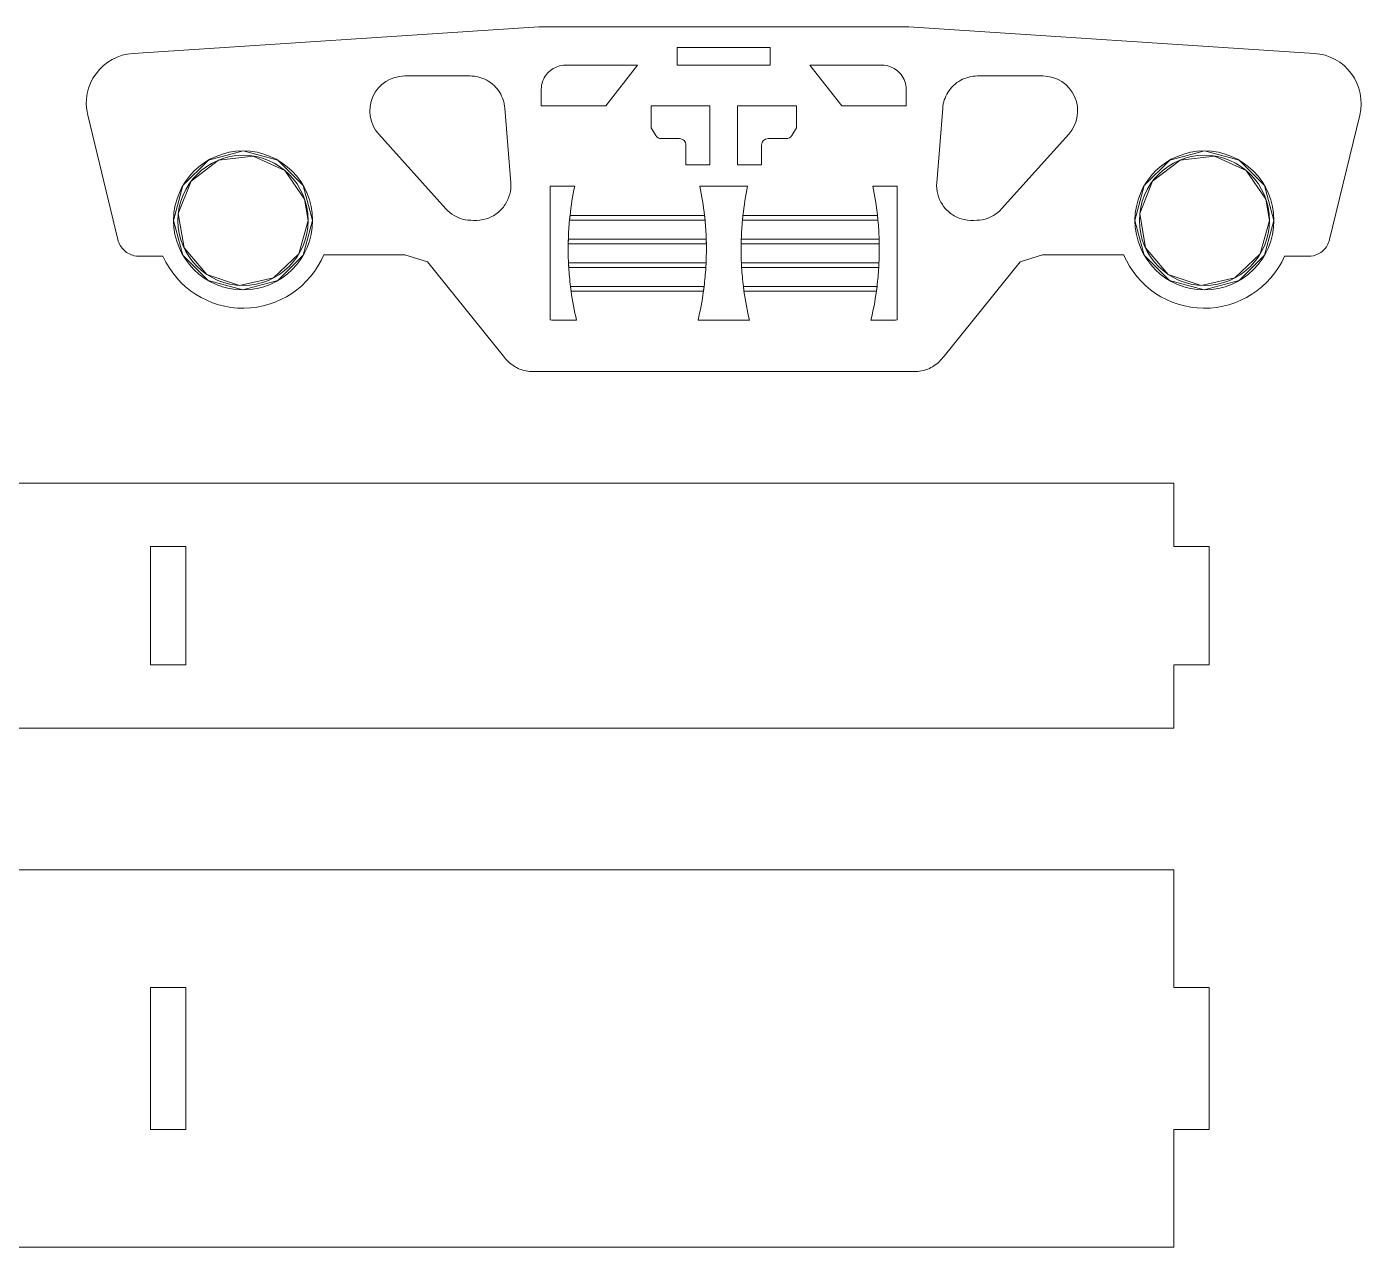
# Model space of a CAD drawing. Header units: millimetres. Extents: x -366 to 353, y -421 to 421.
# Drawn here: x -119.8 to -6.9, y -48.9 to 54.3 of the extents above; entities that cross this region are included whole.
import ezdxf

# ---------------------------------------------------------------- set-up
doc = ezdxf.new("R2010")
doc.units = ezdxf.units.MM
doc.header["$MEASUREMENT"] = 0
doc.layers.add('layer 1', color=7, linetype='Continuous')

msp = doc.modelspace()

# ---------------------------------------------------------------- linework, layer by layer
at = {"layer": 'layer 1', "color": 5, "lineweight": 9}
for points in [[(-76.5716, 54.2523), (-76.5716, 54.2523), (-110.8498, 52.0041), (-110.8498, 52.0041)], [(-45.2894, 54.2523), (-45.2894, 54.2523), (-76.5716, 54.2523), (-76.5716, 54.2523)], [(-11.0113, 52.0041), (-11.0113, 52.0041), (-45.2894, 54.2523), (-45.2894, 54.2523)], [(-57.0024, 52.4897), (-57.0024, 52.4897), (-64.8586, 52.4897), (-64.8586, 52.4897)], [(-64.8586, 52.4897), (-64.8586, 52.4897), (-64.8586, 50.999), (-64.8586, 50.999)], [(-57.0024, 50.999), (-57.0024, 50.999), (-57.0024, 52.4897), (-57.0024, 52.4897)], [(-68.2156, 50.999), (-68.2156, 50.999), (-74.3226, 50.999), (-74.3226, 50.999)], [(-70.9012, 47.5705), (-70.9012, 47.5705), (-68.2156, 50.999), (-68.2156, 50.999)], [(-64.8586, 50.999), (-64.8586, 50.999), (-57.0024, 50.999), (-57.0024, 50.999)], [(-53.6454, 50.999), (-53.6454, 50.999), (-50.9598, 47.5705), (-50.9598, 47.5705)], [(-47.5385, 50.999), (-47.5385, 50.999), (-53.6454, 50.999), (-53.6454, 50.999)], [(-82.3697, 50.0922), (-82.3697, 50.0922), (-87.8949, 50.0922), (-87.8949, 50.0922)], [(-33.9661, 50.0922), (-33.9661, 50.0922), (-39.4913, 50.0922), (-39.4913, 50.0922)], [(-76.347, 48.9746), (-76.347, 48.9746), (-76.347, 47.5705), (-76.347, 47.5705)], [(-45.514, 47.5705), (-45.514, 47.5705), (-45.514, 48.9746), (-45.514, 48.9746)], [(-76.347, 47.5705), (-76.347, 47.5705), (-70.9012, 47.5705), (-70.9012, 47.5705)], [(-67.0702, 47.5616), (-67.0702, 47.5616), (-67.0702, 45.7212), (-67.0702, 45.7212)], [(-62.1012, 47.5616), (-62.1012, 47.5616), (-67.0702, 47.5616), (-67.0702, 47.5616)], [(-62.1012, 42.5926), (-62.1012, 42.5926), (-62.1012, 47.5616), (-62.1012, 47.5616)], [(-54.7908, 47.5616), (-54.7908, 47.5616), (-59.7599, 47.5616), (-59.7599, 47.5616)], [(-59.7599, 47.5616), (-59.7599, 47.5616), (-59.7599, 42.5926), (-59.7599, 42.5926)], [(-54.7908, 45.7212), (-54.7908, 45.7212), (-54.7908, 47.5616), (-54.7908, 47.5616)], [(-50.9598, 47.5705), (-50.9598, 47.5705), (-45.514, 47.5705), (-45.514, 47.5705)], [(-114.6861, 46.7814), (-114.6861, 46.7814), (-112.1331, 36.269), (-112.1331, 36.269)], [(-78.934, 41.0691), (-78.934, 41.0691), (-79.4343, 47.3803), (-79.4343, 47.3803)], [(-42.4268, 47.3803), (-42.4268, 47.3803), (-42.9271, 41.0691), (-42.9271, 41.0691)], [(-9.7279, 36.269), (-9.7279, 36.269), (-7.175, 46.7814), (-7.175, 46.7814)], [(-67.0702, 45.7212), (-67.0702, 45.7212), (-66.6789, 45.0691), (-66.6789, 45.0691)], [(-55.1821, 45.0691), (-55.1821, 45.0691), (-54.7908, 45.7212), (-54.7908, 45.7212)], [(-90.0846, 45.1788), (-90.0846, 45.1788), (-84.4102, 38.8677), (-84.4102, 38.8677)], [(-66.6789, 45.0691), (-66.5792, 44.9028), (-66.3994, 44.8011), (-66.2055, 44.8011)], [(-66.2055, 44.8011), (-66.2055, 44.8011), (-64.6777, 44.8011), (-64.6777, 44.8011)], [(-64.1256, 44.2489), (-64.1256, 44.2489), (-64.1256, 42.5926), (-64.1256, 42.5926)], [(-57.7355, 42.5926), (-57.7355, 42.5926), (-57.7355, 44.2489), (-57.7355, 44.2489)], [(-57.1833, 44.8011), (-57.1833, 44.8011), (-55.6555, 44.8011), (-55.6555, 44.8011)], [(-55.6555, 44.8011), (-55.4616, 44.8011), (-55.2819, 44.9028), (-55.1821, 45.0691)], [(-37.4508, 38.8677), (-37.4508, 38.8677), (-31.7764, 45.1788), (-31.7764, 45.1788)], [(-64.1256, 42.5926), (-64.1256, 42.5926), (-62.1012, 42.5926), (-62.1012, 42.5926)], [(-59.7599, 42.5926), (-59.7599, 42.5926), (-57.7355, 42.5926), (-57.7355, 42.5926)], [(-75.601, 40.7879), (-75.601, 40.7879), (-75.601, 29.4899), (-75.601, 29.4899)], [(-73.5288, 40.7879), (-73.5288, 40.7879), (-75.601, 40.7879), (-75.601, 40.7879)], [(-73.5288, 40.7879), (-73.6996, 39.9704), (-73.8309, 39.145), (-73.9222, 38.3148)], [(-58.915, 40.7879), (-58.915, 40.7879), (-62.946, 40.7879), (-62.946, 40.7879)], [(-62.5526, 38.3148), (-62.6439, 39.145), (-62.7752, 39.9704), (-62.946, 40.7879)], [(-58.915, 40.7879), (-59.0858, 39.9704), (-59.2171, 39.145), (-59.3084, 38.3148)], [(-46.26, 40.7879), (-46.26, 40.7879), (-48.3323, 40.7879), (-48.3323, 40.7879)], [(-47.9389, 38.3148), (-48.0302, 39.145), (-48.1615, 39.9704), (-48.3323, 40.7879)], [(-46.26, 29.4899), (-46.26, 29.4899), (-46.26, 40.7879), (-46.26, 40.7879)], [(-73.963, 37.9148), (-74.0133, 37.3826), (-74.047, 36.849), (-74.0643, 36.3148)], [(-73.9222, 38.3148), (-73.9368, 38.1816), (-73.9505, 38.0482), (-73.963, 37.9148)], [(-73.963, 37.9148), (-73.963, 37.9148), (-62.5118, 37.9148), (-62.5118, 37.9148)], [(-62.5526, 38.3148), (-62.5526, 38.3148), (-73.9222, 38.3148), (-73.9222, 38.3148)], [(-62.5118, 37.9148), (-62.5243, 38.0482), (-62.538, 38.1816), (-62.5526, 38.3148)], [(-62.4105, 36.3148), (-62.4278, 36.849), (-62.4615, 37.3826), (-62.5118, 37.9148)], [(-59.3493, 37.9148), (-59.3995, 37.3826), (-59.4333, 36.849), (-59.4506, 36.3148)], [(-59.3084, 38.3148), (-59.3231, 38.1816), (-59.3367, 38.0482), (-59.3493, 37.9148)], [(-59.3493, 37.9148), (-59.3493, 37.9148), (-47.898, 37.9148), (-47.898, 37.9148)], [(-47.9389, 38.3148), (-47.9389, 38.3148), (-59.3084, 38.3148), (-59.3084, 38.3148)], [(-47.898, 37.9148), (-47.9106, 38.0482), (-47.9242, 38.1816), (-47.9389, 38.3148)], [(-47.7967, 36.3148), (-47.814, 36.849), (-47.8478, 37.3826), (-47.898, 37.9148)], [(-74.0643, 36.3148), (-74.0687, 36.1815), (-74.072, 36.0481), (-74.0742, 35.9148)], [(-62.4105, 36.3148), (-62.4105, 36.3148), (-74.0643, 36.3148), (-74.0643, 36.3148)], [(-62.4006, 35.9148), (-62.4029, 36.0481), (-62.4061, 36.1815), (-62.4105, 36.3148)], [(-59.4506, 36.3148), (-59.4549, 36.1815), (-59.4582, 36.0481), (-59.4605, 35.9148)], [(-47.7967, 36.3148), (-47.7967, 36.3148), (-59.4506, 36.3148), (-59.4506, 36.3148)], [(-47.7868, 35.9148), (-47.7891, 36.0481), (-47.7924, 36.1815), (-47.7967, 36.3148)], [(-74.0742, 35.9148), (-74.0833, 35.3813), (-74.0759, 34.8478), (-74.0521, 34.3148)], [(-74.0742, 35.9148), (-74.0742, 35.9148), (-62.4006, 35.9148), (-62.4006, 35.9148)], [(-62.4227, 34.3148), (-62.3989, 34.8477), (-62.3915, 35.3813), (-62.4006, 35.9146)], [(-59.4605, 35.9148), (-59.4695, 35.3813), (-59.4621, 34.8478), (-59.4384, 34.3148)], [(-59.4605, 35.9148), (-59.4605, 35.9148), (-47.7868, 35.9148), (-47.7868, 35.9148)], [(-47.8089, 34.3148), (-47.7851, 34.8477), (-47.7778, 35.3813), (-47.7868, 35.9146)], [(-110.3447, 34.863), (-110.3447, 34.863), (-108.3285, 34.863), (-108.3285, 34.863)], [(-94.7279, 34.9913), (-94.7279, 34.9913), (-87.8772, 34.9913), (-87.8772, 34.9913)], [(-87.8772, 34.9913), (-87.8772, 34.9913), (-85.9795, 34.3817), (-85.9795, 34.3817)], [(-85.9795, 34.3817), (-85.9795, 34.3817), (-79.5515, 26.4331), (-79.5515, 26.4331)], [(-74.0521, 34.3148), (-74.0462, 34.1814), (-74.0392, 34.0481), (-74.0312, 33.9148)], [(-62.4227, 34.3148), (-62.4227, 34.3148), (-74.0521, 34.3148), (-74.0521, 34.3148)], [(-74.0312, 33.9148), (-73.999, 33.3801), (-73.9504, 32.8465), (-73.8853, 32.3148)], [(-74.0312, 33.9148), (-74.0312, 33.9148), (-62.4436, 33.9148), (-62.4436, 33.9148)], [(-62.5895, 32.3148), (-62.5244, 32.8465), (-62.4758, 33.3801), (-62.4436, 33.9148)], [(-62.4436, 33.9148), (-62.4356, 34.0481), (-62.4286, 34.1814), (-62.4227, 34.3148)], [(-47.8089, 34.3148), (-47.8089, 34.3148), (-59.4384, 34.3148), (-59.4384, 34.3148)], [(-59.4384, 34.3148), (-59.4324, 34.1814), (-59.4254, 34.0481), (-59.4174, 33.9148)], [(-59.4174, 33.9148), (-59.3853, 33.3801), (-59.3366, 32.8465), (-59.2715, 32.3148)], [(-59.4174, 33.9148), (-59.4174, 33.9148), (-47.8299, 33.9148), (-47.8299, 33.9148)], [(-47.9758, 32.3148), (-47.9107, 32.8465), (-47.862, 33.3801), (-47.8299, 33.9148)], [(-47.8299, 33.9148), (-47.8219, 34.0481), (-47.8149, 34.1814), (-47.8089, 34.3148)], [(-42.3096, 26.4331), (-42.3096, 26.4331), (-35.8816, 34.3817), (-35.8816, 34.3817)], [(-35.8816, 34.3817), (-35.8816, 34.3817), (-33.9839, 34.9913), (-33.9839, 34.9913)], [(-33.9839, 34.9913), (-33.9839, 34.9913), (-27.1332, 34.9913), (-27.1332, 34.9913)], [(-13.5326, 34.863), (-13.5326, 34.863), (-11.5164, 34.863), (-11.5164, 34.863)], [(-73.8853, 32.3148), (-73.8689, 32.1813), (-73.8516, 32.048), (-73.8331, 31.9148)], [(-62.5895, 32.3148), (-62.5895, 32.3148), (-73.8853, 32.3148), (-73.8853, 32.3148)], [(-73.8331, 31.9148), (-73.719, 31.0892), (-73.5653, 30.2697), (-73.3724, 29.4589)], [(-73.8331, 31.9148), (-73.8331, 31.9148), (-62.6417, 31.9148), (-62.6417, 31.9148)], [(-63.1024, 29.4589), (-62.9096, 30.2697), (-62.7558, 31.0892), (-62.6417, 31.9148)], [(-62.6417, 31.9148), (-62.6232, 32.048), (-62.6059, 32.1813), (-62.5895, 32.3148)], [(-47.9758, 32.3148), (-47.9758, 32.3148), (-59.2715, 32.3148), (-59.2715, 32.3148)], [(-59.2715, 32.3148), (-59.2552, 32.1813), (-59.2378, 32.048), (-59.2194, 31.9148)], [(-59.2194, 31.9148), (-59.1053, 31.0892), (-58.9515, 30.2697), (-58.7586, 29.4589)], [(-59.2194, 31.9148), (-59.2194, 31.9148), (-48.0279, 31.9148), (-48.0279, 31.9148)], [(-48.4887, 29.4589), (-48.2958, 30.2697), (-48.142, 31.0892), (-48.0279, 31.9148)], [(-48.0279, 31.9148), (-48.0095, 32.048), (-47.9921, 32.1813), (-47.9758, 32.3148)], [(-75.601, 29.4899), (-75.601, 29.4899), (-75.4518, 29.4589), (-75.4518, 29.4589)], [(-75.4518, 29.4589), (-75.4518, 29.4589), (-73.3724, 29.4589), (-73.3724, 29.4589)], [(-63.1024, 29.4589), (-63.1024, 29.4589), (-58.7586, 29.4589), (-58.7586, 29.4589)], [(-48.4887, 29.4589), (-48.4887, 29.4589), (-46.4092, 29.4589), (-46.4092, 29.4589)], [(-46.4092, 29.4589), (-46.4092, 29.4589), (-46.26, 29.4899), (-46.26, 29.4899)], [(-77.056, 25.1238), (-77.056, 25.1238), (-60.9305, 25.1237), (-60.9305, 25.1237)], [(-60.9305, 25.1237), (-60.9305, 25.1237), (-44.8051, 25.1238), (-44.8051, 25.1238)], [(-22.8915, 15.6904), (-22.8915, 15.6904), (-342.8915, 15.6904), (-342.8915, 15.6904)], [(-22.8915, 10.347), (-22.8915, 10.347), (-22.8915, 15.6904), (-22.8915, 15.6904)], [(-106.3915, 10.347), (-106.3915, 10.347), (-109.3915, 10.347), (-109.3915, 10.347)], [(-109.3915, 10.347), (-109.3915, 10.347), (-109.3915, 0.347), (-109.3915, 0.347)], [(-106.3915, 0.347), (-106.3915, 0.347), (-106.3915, 10.347), (-106.3915, 10.347)], [(-19.8915, 10.347), (-19.8915, 10.347), (-22.8915, 10.347), (-22.8915, 10.347)], [(-19.8915, 0.347), (-19.8915, 0.347), (-19.8915, 10.347), (-19.8915, 10.347)], [(-109.3915, 0.347), (-109.3915, 0.347), (-106.3915, 0.347), (-106.3915, 0.347)], [(-22.8915, -4.9965), (-22.8915, -4.9965), (-22.8915, 0.347), (-22.8915, 0.347)], [(-22.8915, 0.347), (-22.8915, 0.347), (-19.8915, 0.347), (-19.8915, 0.347)], [(-342.8915, -4.9965), (-342.8915, -4.9965), (-22.8915, -4.9965), (-22.8915, -4.9965)], [(-22.8915, -16.9764), (-22.8915, -16.9764), (-342.8915, -16.9764), (-342.8915, -16.9764)], [(-22.8915, -26.9177), (-22.8915, -26.9177), (-22.8915, -16.9764), (-22.8915, -16.9764)], [(-109.3915, -26.9177), (-109.3915, -26.9177), (-109.3915, -38.9177), (-109.3915, -38.9177)], [(-106.3915, -26.9177), (-106.3915, -26.9177), (-109.3915, -26.9177), (-109.3915, -26.9177)], [(-106.3915, -38.9177), (-106.3915, -38.9177), (-106.3915, -26.9177), (-106.3915, -26.9177)], [(-19.8915, -26.9177), (-19.8915, -26.9177), (-22.8915, -26.9177), (-22.8915, -26.9177)], [(-19.8915, -38.9177), (-19.8915, -38.9177), (-19.8915, -26.9177), (-19.8915, -26.9177)], [(-109.3915, -38.9177), (-109.3915, -38.9177), (-106.3915, -38.9177), (-106.3915, -38.9177)], [(-22.8915, -48.8589), (-22.8915, -48.8589), (-22.8915, -38.9177), (-22.8915, -38.9177)], [(-22.8915, -38.9177), (-22.8915, -38.9177), (-19.8915, -38.9177), (-19.8915, -38.9177)], [(-342.8915, -48.8589), (-342.8915, -48.8589), (-22.8915, -48.8589), (-22.8915, -48.8589)]]:
    msp.add_open_spline(points, degree=3, dxfattribs=at)
for points, knots in [([(-110.8498, 52.0041), (-112.097, 51.9223), (-113.2443, 51.2935), (-113.9842, 50.2861), (-113.9842, 50.2861), (-114.7242, 49.2788), (-114.9811, 47.9959), (-114.6861, 46.7814)], [0, 0, 0, 0, 0.33333333, 0.33333333, 0.33333333, 0.33333333, 1, 1, 1, 1]), ([(-7.175, 46.7814), (-6.88, 47.9959), (-7.1369, 49.2788), (-7.8768, 50.2861), (-7.8768, 50.2861), (-8.6167, 51.2935), (-9.764, 51.9223), (-11.0112, 52.0041)], [0, 0, 0, 0, 0.33333333, 0.33333333, 0.33333333, 0.33333333, 1, 1, 1, 1]), ([(-74.3226, 50.999), (-74.5384, 50.9991), (-74.7543, 50.9642), (-74.9597, 50.8962), (-74.9597, 50.8962), (-75.1345, 50.8382), (-75.3016, 50.7561), (-75.4546, 50.6529), (-75.4546, 50.6529), (-75.6308, 50.534), (-75.7884, 50.3871), (-75.919, 50.2195), (-75.919, 50.2195), (-76.1937, 49.8671), (-76.3495, 49.4232), (-76.347, 48.9746)], [0, 0, 0, 0, 0.2, 0.2, 0.2, 0.2, 0.4, 0.4, 0.4, 0.4, 0.6, 0.6, 0.6, 0.6, 1, 1, 1, 1]), ([(-45.514, 48.9746), (-45.5115, 49.4232), (-45.6674, 49.8671), (-45.9421, 50.2195), (-45.9421, 50.2195), (-46.0727, 50.3871), (-46.2302, 50.534), (-46.4064, 50.6529), (-46.4064, 50.6529), (-46.5595, 50.7561), (-46.7266, 50.8382), (-46.9014, 50.8962), (-46.9014, 50.8962), (-47.1067, 50.9642), (-47.3227, 50.9991), (-47.5385, 50.999)], [0, 0, 0, 0, 0.2, 0.2, 0.2, 0.2, 0.4, 0.4, 0.4, 0.4, 0.6, 0.6, 0.6, 0.6, 1, 1, 1, 1]), ([(-87.8949, 50.0922), (-89.0575, 50.0922), (-90.1113, 49.4081), (-90.5845, 48.3462), (-90.5845, 48.3462), (-91.0578, 47.2843), (-90.8619, 46.0433), (-90.0846, 45.1788)], [0, 0, 0, 0, 0.33333333, 0.33333333, 0.33333333, 0.33333333, 1, 1, 1, 1]), ([(-79.4343, 47.3803), (-79.4703, 47.8457), (-79.6205, 48.3011), (-79.8664, 48.6982), (-79.8664, 48.6982), (-79.9996, 48.9132), (-80.1608, 49.1111), (-80.3444, 49.2851), (-80.3444, 49.2851), (-80.5283, 49.4593), (-80.7346, 49.6096), (-80.9567, 49.731), (-80.9567, 49.731), (-81.3876, 49.9666), (-81.878, 50.0935), (-82.3697, 50.0922)], [0, 0, 0, 0, 0.2, 0.2, 0.2, 0.2, 0.4, 0.4, 0.4, 0.4, 0.6, 0.6, 0.6, 0.6, 1, 1, 1, 1]), ([(-39.4913, 50.0922), (-39.9831, 50.0935), (-40.4734, 49.9666), (-40.9044, 49.731), (-40.9044, 49.731), (-41.1265, 49.6096), (-41.3328, 49.4593), (-41.5167, 49.2851), (-41.5167, 49.2851), (-41.7002, 49.1111), (-41.8615, 48.9132), (-41.9946, 48.6982), (-41.9946, 48.6982), (-42.2405, 48.3011), (-42.3908, 47.8457), (-42.4268, 47.3803)], [0, 0, 0, 0, 0.2, 0.2, 0.2, 0.2, 0.4, 0.4, 0.4, 0.4, 0.6, 0.6, 0.6, 0.6, 1, 1, 1, 1]), ([(-31.7764, 45.1788), (-30.9991, 46.0433), (-30.8033, 47.2843), (-31.2765, 48.3462), (-31.2765, 48.3462), (-31.7498, 49.4081), (-32.8035, 50.0922), (-33.9661, 50.0922)], [0, 0, 0, 0, 0.33333333, 0.33333333, 0.33333333, 0.33333333, 1, 1, 1, 1]), ([(-64.1256, 44.2489), (-64.1256, 44.3954), (-64.1838, 44.5358), (-64.2873, 44.6393), (-64.2873, 44.6393), (-64.3909, 44.7429), (-64.5313, 44.8011), (-64.6777, 44.8011)], [0, 0, 0, 0, 0.33333333, 0.33333333, 0.33333333, 0.33333333, 1, 1, 1, 1]), ([(-57.1833, 44.8011), (-57.3298, 44.8011), (-57.4702, 44.7429), (-57.5737, 44.6393), (-57.5737, 44.6393), (-57.6773, 44.5358), (-57.7355, 44.3954), (-57.7355, 44.2489)], [0, 0, 0, 0, 0.33333333, 0.33333333, 0.33333333, 0.33333333, 1, 1, 1, 1]), ([(-95.6833, 37.8918), (-95.6833, 41.1353), (-98.3127, 43.7647), (-101.5561, 43.7647), (-101.5561, 43.7647), (-104.7996, 43.7647), (-107.429, 41.1353), (-107.429, 37.8918), (-107.429, 37.8918), (-107.429, 34.6483), (-104.7997, 32.019), (-101.5562, 32.0189), (-101.5562, 32.0189), (-98.3127, 32.0189), (-95.6833, 34.6483), (-95.6833, 37.8918)], [0, 0, 0, 0, 0.2, 0.2, 0.2, 0.2, 0.4, 0.4, 0.4, 0.4, 0.6, 0.6, 0.6, 0.6, 1, 1, 1, 1]), ([(-96.0562, 37.8918), (-96.0562, 40.9294), (-98.5186, 43.3918), (-101.5561, 43.3918), (-101.5561, 43.3918), (-104.5937, 43.3918), (-107.0561, 40.9294), (-107.0562, 37.8918), (-107.0562, 37.8918), (-107.0562, 34.8543), (-104.5937, 32.3918), (-101.5562, 32.3918), (-101.5562, 32.3918), (-98.5186, 32.3918), (-96.0562, 34.8542), (-96.0562, 37.8918)], [0, 0, 0, 0, 0.2, 0.2, 0.2, 0.2, 0.4, 0.4, 0.4, 0.4, 0.6, 0.6, 0.6, 0.6, 1, 1, 1, 1]), ([(-14.432, 37.8918), (-14.432, 41.1353), (-17.0614, 43.7647), (-20.3049, 43.7647), (-20.3049, 43.7647), (-23.5484, 43.7647), (-26.1777, 41.1353), (-26.1778, 37.8918), (-26.1778, 37.8918), (-26.1778, 34.6483), (-23.5484, 32.019), (-20.3049, 32.0189), (-20.3049, 32.0189), (-17.0614, 32.0189), (-14.4321, 34.6483), (-14.432, 37.8918)], [0, 0, 0, 0, 0.2, 0.2, 0.2, 0.2, 0.4, 0.4, 0.4, 0.4, 0.6, 0.6, 0.6, 0.6, 1, 1, 1, 1]), ([(-14.8049, 37.8918), (-14.8049, 40.9294), (-17.2673, 43.3918), (-20.3049, 43.3918), (-20.3049, 43.3918), (-23.3425, 43.3918), (-25.8049, 40.9294), (-25.8049, 37.8918), (-25.8049, 37.8918), (-25.8049, 34.8543), (-23.3425, 32.3918), (-20.3049, 32.3918), (-20.3049, 32.3918), (-17.2674, 32.3918), (-14.8049, 34.8542), (-14.8049, 37.8918)], [0, 0, 0, 0, 0.2, 0.2, 0.2, 0.2, 0.4, 0.4, 0.4, 0.4, 0.6, 0.6, 0.6, 0.6, 1, 1, 1, 1]), ([(-84.4102, 38.8677), (-84.2122, 38.647), (-83.9804, 38.4573), (-83.7253, 38.3053), (-83.7253, 38.3053), (-83.5054, 38.1741), (-83.2681, 38.071), (-83.0216, 38.0041), (-83.0216, 38.0041), (-82.7149, 37.9209), (-82.3939, 37.8937), (-82.073, 37.8919), (-82.073, 37.8919), (-81.7097, 37.8898), (-81.3466, 37.9202), (-81.0018, 38.0225), (-81.0018, 38.0225), (-80.6679, 38.1216), (-80.3513, 38.2881), (-80.0735, 38.5028), (-80.0735, 38.5028), (-79.8124, 38.7046), (-79.5856, 38.9489), (-79.4056, 39.2237), (-79.4056, 39.2237), (-79.0518, 39.7641), (-78.8792, 40.4224), (-78.934, 41.0691)], [0, 0, 0, 0, 0.125, 0.125, 0.125, 0.125, 0.25, 0.25, 0.25, 0.25, 0.375, 0.375, 0.375, 0.375, 0.5, 0.5, 0.5, 0.5, 0.625, 0.625, 0.625, 0.625, 0.75, 0.75, 0.75, 0.75, 1, 1, 1, 1]), ([(-42.9271, 41.0691), (-42.9818, 40.4224), (-42.8093, 39.7641), (-42.4554, 39.2237), (-42.4554, 39.2237), (-42.2755, 38.9489), (-42.0486, 38.7046), (-41.7876, 38.5028), (-41.7876, 38.5028), (-41.5098, 38.2881), (-41.1931, 38.1216), (-40.8592, 38.0225), (-40.8592, 38.0225), (-40.5145, 37.9202), (-40.1513, 37.8898), (-39.788, 37.8919), (-39.788, 37.8919), (-39.4671, 37.8937), (-39.1461, 37.9209), (-38.8394, 38.0041), (-38.8394, 38.0041), (-38.5929, 38.071), (-38.3557, 38.1741), (-38.1357, 38.3053), (-38.1357, 38.3053), (-37.8807, 38.4573), (-37.6489, 38.647), (-37.4508, 38.8677)], [0, 0, 0, 0, 0.125, 0.125, 0.125, 0.125, 0.25, 0.25, 0.25, 0.25, 0.375, 0.375, 0.375, 0.375, 0.5, 0.5, 0.5, 0.5, 0.625, 0.625, 0.625, 0.625, 0.75, 0.75, 0.75, 0.75, 1, 1, 1, 1]), ([(-112.1331, 36.269), (-112.051, 35.9251), (-111.8644, 35.6068), (-111.6067, 35.3638), (-111.6067, 35.3638), (-111.4758, 35.2404), (-111.3266, 35.1364), (-111.1657, 35.0562), (-111.1657, 35.0562), (-110.9115, 34.9296), (-110.6282, 34.8625), (-110.3447, 34.863)], [0, 0, 0, 0, 0.25, 0.25, 0.25, 0.25, 0.5, 0.5, 0.5, 0.5, 1, 1, 1, 1]), ([(-11.5164, 34.863), (-11.2328, 34.8625), (-10.9496, 34.9296), (-10.6954, 35.0562), (-10.6954, 35.0562), (-10.5345, 35.1364), (-10.3853, 35.2404), (-10.2543, 35.3638), (-10.2543, 35.3638), (-9.9966, 35.6068), (-9.81, 35.9251), (-9.7279, 36.269)], [0, 0, 0, 0, 0.25, 0.25, 0.25, 0.25, 0.5, 0.5, 0.5, 0.5, 1, 1, 1, 1]), ([(-108.3285, 34.863), (-107.1237, 32.1692), (-104.4369, 30.4455), (-101.4861, 30.4734), (-101.4861, 30.4734), (-98.5353, 30.5012), (-95.8816, 32.2753), (-94.7279, 34.9913)], [0, 0, 0, 0, 0.33333333, 0.33333333, 0.33333333, 0.33333333, 1, 1, 1, 1]), ([(-27.1332, 34.9913), (-25.9795, 32.2753), (-23.3257, 30.5012), (-20.3749, 30.4734), (-20.3749, 30.4734), (-17.4241, 30.4455), (-14.7374, 32.1692), (-13.5326, 34.863)], [0, 0, 0, 0, 0.33333333, 0.33333333, 0.33333333, 0.33333333, 1, 1, 1, 1]), ([(-79.5515, 26.4331), (-79.3152, 26.1054), (-79.022, 25.813), (-78.6816, 25.5929), (-78.6816, 25.5929), (-78.5252, 25.4918), (-78.3587, 25.4059), (-78.1858, 25.3364), (-78.1858, 25.3364), (-77.828, 25.1927), (-77.4423, 25.1192), (-77.056, 25.1238)], [0, 0, 0, 0, 0.25, 0.25, 0.25, 0.25, 0.5, 0.5, 0.5, 0.5, 1, 1, 1, 1]), ([(-44.8051, 25.1238), (-44.4187, 25.1192), (-44.033, 25.1927), (-43.6752, 25.3364), (-43.6752, 25.3364), (-43.5023, 25.4059), (-43.3359, 25.4918), (-43.1794, 25.5929), (-43.1794, 25.5929), (-42.8391, 25.813), (-42.5459, 26.1054), (-42.3096, 26.4331)], [0, 0, 0, 0, 0.25, 0.25, 0.25, 0.25, 0.5, 0.5, 0.5, 0.5, 1, 1, 1, 1])]:
    msp.add_open_spline(points, degree=3, knots=knots, dxfattribs=at)
at = {"layer": 'layer 1', "lineweight": 9}
for points, knots in [([(-95.6833, 37.8918), (-95.6833, 37.8918), (-96.4697, 40.8275), (-96.4697, 40.8275), (-96.4697, 40.8275), (-96.4697, 40.8275), (-96.4697, 40.8275), (-96.4697, 40.8275), (-96.4697, 40.8275), (-96.4697, 40.8275), (-98.6182, 42.977), (-98.6182, 42.977), (-98.6182, 42.977), (-98.6182, 42.977), (-98.6182, 42.977), (-98.6182, 42.977), (-98.6182, 42.977), (-98.6182, 42.977), (-101.5535, 43.7647), (-101.5535, 43.7647), (-101.5535, 43.7647), (-101.5535, 43.7647), (-101.5535, 43.7647), (-101.5535, 43.7647), (-101.5535, 43.7647), (-101.5535, 43.7647), (-104.4896, 42.9796), (-104.4896, 42.9796), (-104.4896, 42.9796), (-104.4896, 42.9796), (-104.4896, 42.9796), (-104.4896, 42.9796), (-104.4896, 42.9796), (-104.4896, 42.9796), (-106.64, 40.832), (-106.64, 40.832), (-106.64, 40.832), (-106.64, 40.832), (-106.64, 40.832), (-106.64, 40.832), (-106.64, 40.832), (-106.64, 40.832), (-107.429, 37.897), (-107.429, 37.897), (-107.429, 37.897), (-107.429, 37.897), (-107.429, 37.897), (-107.429, 37.897), (-107.429, 37.897), (-107.429, 37.897), (-106.6452, 34.9607), (-106.6452, 34.9607), (-106.6452, 34.9607), (-106.6452, 34.9607), (-106.6452, 34.9607), (-106.6452, 34.9607), (-106.6452, 34.9607), (-106.6452, 34.9607), (-104.4986, 32.8093), (-104.4986, 32.8093), (-104.4986, 32.8093), (-104.4986, 32.8093), (-104.4986, 32.8093), (-104.4986, 32.8093), (-104.4986, 32.8093), (-104.4986, 32.8093), (-101.564, 32.019), (-101.564, 32.019), (-101.564, 32.019), (-101.564, 32.019), (-101.564, 32.019), (-101.564, 32.019), (-101.564, 32.019), (-101.564, 32.019), (-98.6273, 32.8014), (-98.6273, 32.8014), (-98.6273, 32.8014), (-98.6273, 32.8014), (-98.6273, 32.8014), (-98.6273, 32.8014), (-98.6273, 32.8014), (-98.6273, 32.8014), (-96.4749, 34.9471), (-96.4749, 34.9471), (-96.4749, 34.9471), (-96.4749, 34.9471), (-96.4749, 34.9471), (-96.4749, 34.9471), (-96.4749, 34.9471), (-96.4749, 34.9471), (-95.6833, 37.8813), (-95.6833, 37.8813), (-95.6833, 37.8813), (-95.6833, 37.8813), (-95.6833, 37.8813), (-95.6833, 37.8813), (-95.6833, 37.8813), (-95.6833, 37.8813), (-95.6833, 37.8918), (-95.6833, 37.8918)], [0, 0, 0, 0, 0.03846154, 0.03846154, 0.03846154, 0.03846154, 0.07692308, 0.07692308, 0.07692308, 0.07692308, 0.11538462, 0.11538462, 0.11538462, 0.11538462, 0.15384615, 0.15384615, 0.15384615, 0.15384615, 0.19230769, 0.19230769, 0.19230769, 0.19230769, 0.23076923, 0.23076923, 0.23076923, 0.23076923, 0.26923077, 0.26923077, 0.26923077, 0.26923077, 0.30769231, 0.30769231, 0.30769231, 0.30769231, 0.34615385, 0.34615385, 0.34615385, 0.34615385, 0.38461538, 0.38461538, 0.38461538, 0.38461538, 0.42307692, 0.42307692, 0.42307692, 0.42307692, 0.46153846, 0.46153846, 0.46153846, 0.46153846, 0.5, 0.5, 0.5, 0.5, 0.53846154, 0.53846154, 0.53846154, 0.53846154, 0.57692308, 0.57692308, 0.57692308, 0.57692308, 0.61538462, 0.61538462, 0.61538462, 0.61538462, 0.65384615, 0.65384615, 0.65384615, 0.65384615, 0.69230769, 0.69230769, 0.69230769, 0.69230769, 0.73076923, 0.73076923, 0.73076923, 0.73076923, 0.76923077, 0.76923077, 0.76923077, 0.76923077, 0.80769231, 0.80769231, 0.80769231, 0.80769231, 0.84615385, 0.84615385, 0.84615385, 0.84615385, 0.88461538, 0.88461538, 0.88461538, 0.88461538, 0.92307692, 0.92307692, 0.92307692, 0.92307692, 1, 1, 1, 1]), ([(-96.0562, 37.8918), (-96.0562, 37.8918), (-96.8416, 35.0593), (-96.8416, 35.0593), (-96.8416, 35.0593), (-96.8416, 35.0593), (-96.8416, 35.0593), (-96.8416, 35.0593), (-96.8416, 35.0593), (-96.8416, 35.0593), (-98.9736, 33.0358), (-98.9736, 33.0358), (-98.9736, 33.0358), (-98.9736, 33.0358), (-98.9736, 33.0358), (-98.9736, 33.0358), (-98.9736, 33.0358), (-98.9736, 33.0358), (-101.8433, 32.3993), (-101.8433, 32.3993), (-101.8433, 32.3993), (-101.8433, 32.3993), (-101.8433, 32.3993), (-101.8433, 32.3993), (-101.8433, 32.3993), (-101.8433, 32.3993), (-104.6309, 33.3316), (-104.6309, 33.3316), (-104.6309, 33.3316), (-104.6309, 33.3316), (-104.6309, 33.3316), (-104.6309, 33.3316), (-104.6309, 33.3316), (-104.6309, 33.3316), (-106.5403, 35.5663), (-106.5403, 35.5663), (-106.5403, 35.5663), (-106.5403, 35.5663), (-106.5403, 35.5663), (-106.5403, 35.5663), (-106.5403, 35.5663), (-106.5403, 35.5663), (-107.0262, 38.4653), (-107.0262, 38.4653), (-107.0262, 38.4653), (-107.0262, 38.4653), (-107.0262, 38.4653), (-107.0262, 38.4653), (-107.0262, 38.4653), (-107.0262, 38.4653), (-105.9497, 41.2004), (-105.9497, 41.2004), (-105.9497, 41.2004), (-105.9497, 41.2004), (-105.9497, 41.2004), (-105.9497, 41.2004), (-105.9497, 41.2004), (-105.9497, 41.2004), (-103.6183, 42.9906), (-103.6183, 42.9906), (-103.6183, 42.9906), (-103.6183, 42.9906), (-103.6183, 42.9906), (-103.6183, 42.9906), (-103.6183, 42.9906), (-103.6183, 42.9906), (-100.6979, 43.3244), (-100.6979, 43.3244), (-100.6979, 43.3244), (-100.6979, 43.3244), (-100.6979, 43.3244), (-100.6979, 43.3244), (-100.6979, 43.3244), (-100.6979, 43.3244), (-98.0227, 42.1066), (-98.0227, 42.1066), (-98.0227, 42.1066), (-98.0227, 42.1066), (-98.0227, 42.1066), (-98.0227, 42.1066), (-98.0227, 42.1066), (-98.0227, 42.1066), (-96.3567, 39.685), (-96.3567, 39.685), (-96.3567, 39.685), (-96.3567, 39.685), (-96.3567, 39.685), (-96.3567, 39.685), (-96.3567, 39.685), (-96.3567, 39.685), (-96.0562, 37.8918), (-96.0562, 37.8918)], [0, 0, 0, 0, 0.04166667, 0.04166667, 0.04166667, 0.04166667, 0.08333333, 0.08333333, 0.08333333, 0.08333333, 0.125, 0.125, 0.125, 0.125, 0.16666667, 0.16666667, 0.16666667, 0.16666667, 0.20833333, 0.20833333, 0.20833333, 0.20833333, 0.25, 0.25, 0.25, 0.25, 0.29166667, 0.29166667, 0.29166667, 0.29166667, 0.33333333, 0.33333333, 0.33333333, 0.33333333, 0.375, 0.375, 0.375, 0.375, 0.41666667, 0.41666667, 0.41666667, 0.41666667, 0.45833333, 0.45833333, 0.45833333, 0.45833333, 0.5, 0.5, 0.5, 0.5, 0.54166667, 0.54166667, 0.54166667, 0.54166667, 0.58333333, 0.58333333, 0.58333333, 0.58333333, 0.625, 0.625, 0.625, 0.625, 0.66666667, 0.66666667, 0.66666667, 0.66666667, 0.70833333, 0.70833333, 0.70833333, 0.70833333, 0.75, 0.75, 0.75, 0.75, 0.79166667, 0.79166667, 0.79166667, 0.79166667, 0.83333333, 0.83333333, 0.83333333, 0.83333333, 0.875, 0.875, 0.875, 0.875, 0.91666667, 0.91666667, 0.91666667, 0.91666667, 1, 1, 1, 1]), ([(-14.432, 37.8918), (-14.432, 37.8918), (-15.2184, 40.8275), (-15.2184, 40.8275), (-15.2184, 40.8275), (-15.2184, 40.8275), (-15.2184, 40.8275), (-15.2184, 40.8275), (-15.2184, 40.8275), (-15.2184, 40.8275), (-17.367, 42.977), (-17.367, 42.977), (-17.367, 42.977), (-17.367, 42.977), (-17.367, 42.977), (-17.367, 42.977), (-17.367, 42.977), (-17.367, 42.977), (-20.3023, 43.7647), (-20.3023, 43.7647), (-20.3023, 43.7647), (-20.3023, 43.7647), (-20.3023, 43.7647), (-20.3023, 43.7647), (-20.3023, 43.7647), (-20.3023, 43.7647), (-23.2383, 42.9796), (-23.2383, 42.9796), (-23.2383, 42.9796), (-23.2383, 42.9796), (-23.2383, 42.9796), (-23.2383, 42.9796), (-23.2383, 42.9796), (-23.2383, 42.9796), (-25.3888, 40.832), (-25.3888, 40.832), (-25.3888, 40.832), (-25.3888, 40.832), (-25.3888, 40.832), (-25.3888, 40.832), (-25.3888, 40.832), (-25.3888, 40.832), (-26.1778, 37.897), (-26.1778, 37.897), (-26.1778, 37.897), (-26.1778, 37.897), (-26.1778, 37.897), (-26.1778, 37.897), (-26.1778, 37.897), (-26.1778, 37.897), (-25.394, 34.9607), (-25.394, 34.9607), (-25.394, 34.9607), (-25.394, 34.9607), (-25.394, 34.9607), (-25.394, 34.9607), (-25.394, 34.9607), (-25.394, 34.9607), (-23.2474, 32.8093), (-23.2474, 32.8093), (-23.2474, 32.8093), (-23.2474, 32.8093), (-23.2474, 32.8093), (-23.2474, 32.8093), (-23.2474, 32.8093), (-23.2474, 32.8093), (-20.3127, 32.019), (-20.3127, 32.019), (-20.3127, 32.019), (-20.3127, 32.019), (-20.3127, 32.019), (-20.3127, 32.019), (-20.3127, 32.019), (-20.3127, 32.019), (-17.376, 32.8014), (-17.376, 32.8014), (-17.376, 32.8014), (-17.376, 32.8014), (-17.376, 32.8014), (-17.376, 32.8014), (-17.376, 32.8014), (-17.376, 32.8014), (-15.2237, 34.9471), (-15.2237, 34.9471), (-15.2237, 34.9471), (-15.2237, 34.9471), (-15.2237, 34.9471), (-15.2237, 34.9471), (-15.2237, 34.9471), (-15.2237, 34.9471), (-14.432, 37.8813), (-14.432, 37.8813), (-14.432, 37.8813), (-14.432, 37.8813), (-14.432, 37.8813), (-14.432, 37.8813), (-14.432, 37.8813), (-14.432, 37.8813), (-14.432, 37.8918), (-14.432, 37.8918)], [0, 0, 0, 0, 0.03846154, 0.03846154, 0.03846154, 0.03846154, 0.07692308, 0.07692308, 0.07692308, 0.07692308, 0.11538462, 0.11538462, 0.11538462, 0.11538462, 0.15384615, 0.15384615, 0.15384615, 0.15384615, 0.19230769, 0.19230769, 0.19230769, 0.19230769, 0.23076923, 0.23076923, 0.23076923, 0.23076923, 0.26923077, 0.26923077, 0.26923077, 0.26923077, 0.30769231, 0.30769231, 0.30769231, 0.30769231, 0.34615385, 0.34615385, 0.34615385, 0.34615385, 0.38461538, 0.38461538, 0.38461538, 0.38461538, 0.42307692, 0.42307692, 0.42307692, 0.42307692, 0.46153846, 0.46153846, 0.46153846, 0.46153846, 0.5, 0.5, 0.5, 0.5, 0.53846154, 0.53846154, 0.53846154, 0.53846154, 0.57692308, 0.57692308, 0.57692308, 0.57692308, 0.61538462, 0.61538462, 0.61538462, 0.61538462, 0.65384615, 0.65384615, 0.65384615, 0.65384615, 0.69230769, 0.69230769, 0.69230769, 0.69230769, 0.73076923, 0.73076923, 0.73076923, 0.73076923, 0.76923077, 0.76923077, 0.76923077, 0.76923077, 0.80769231, 0.80769231, 0.80769231, 0.80769231, 0.84615385, 0.84615385, 0.84615385, 0.84615385, 0.88461538, 0.88461538, 0.88461538, 0.88461538, 0.92307692, 0.92307692, 0.92307692, 0.92307692, 1, 1, 1, 1]), ([(-14.8049, 37.8918), (-14.8049, 37.8918), (-15.5904, 35.0593), (-15.5904, 35.0593), (-15.5904, 35.0593), (-15.5904, 35.0593), (-15.5904, 35.0593), (-15.5904, 35.0593), (-15.5904, 35.0593), (-15.5904, 35.0593), (-17.7224, 33.0358), (-17.7224, 33.0358), (-17.7224, 33.0358), (-17.7224, 33.0358), (-17.7224, 33.0358), (-17.7224, 33.0358), (-17.7224, 33.0358), (-17.7224, 33.0358), (-20.592, 32.3993), (-20.592, 32.3993), (-20.592, 32.3993), (-20.592, 32.3993), (-20.592, 32.3993), (-20.592, 32.3993), (-20.592, 32.3993), (-20.592, 32.3993), (-23.3796, 33.3316), (-23.3796, 33.3316), (-23.3796, 33.3316), (-23.3796, 33.3316), (-23.3796, 33.3316), (-23.3796, 33.3316), (-23.3796, 33.3316), (-23.3796, 33.3316), (-25.2891, 35.5663), (-25.2891, 35.5663), (-25.2891, 35.5663), (-25.2891, 35.5663), (-25.2891, 35.5663), (-25.2891, 35.5663), (-25.2891, 35.5663), (-25.2891, 35.5663), (-25.7749, 38.4653), (-25.7749, 38.4653), (-25.7749, 38.4653), (-25.7749, 38.4653), (-25.7749, 38.4653), (-25.7749, 38.4653), (-25.7749, 38.4653), (-25.7749, 38.4653), (-24.6984, 41.2004), (-24.6984, 41.2004), (-24.6984, 41.2004), (-24.6984, 41.2004), (-24.6984, 41.2004), (-24.6984, 41.2004), (-24.6984, 41.2004), (-24.6984, 41.2004), (-22.367, 42.9906), (-22.367, 42.9906), (-22.367, 42.9906), (-22.367, 42.9906), (-22.367, 42.9906), (-22.367, 42.9906), (-22.367, 42.9906), (-22.367, 42.9906), (-19.4467, 43.3244), (-19.4467, 43.3244), (-19.4467, 43.3244), (-19.4467, 43.3244), (-19.4467, 43.3244), (-19.4467, 43.3244), (-19.4467, 43.3244), (-19.4467, 43.3244), (-16.7714, 42.1066), (-16.7714, 42.1066), (-16.7714, 42.1066), (-16.7714, 42.1066), (-16.7714, 42.1066), (-16.7714, 42.1066), (-16.7714, 42.1066), (-16.7714, 42.1066), (-15.1054, 39.685), (-15.1054, 39.685), (-15.1054, 39.685), (-15.1054, 39.685), (-15.1054, 39.685), (-15.1054, 39.685), (-15.1054, 39.685), (-15.1054, 39.685), (-14.8049, 37.8918), (-14.8049, 37.8918)], [0, 0, 0, 0, 0.04166667, 0.04166667, 0.04166667, 0.04166667, 0.08333333, 0.08333333, 0.08333333, 0.08333333, 0.125, 0.125, 0.125, 0.125, 0.16666667, 0.16666667, 0.16666667, 0.16666667, 0.20833333, 0.20833333, 0.20833333, 0.20833333, 0.25, 0.25, 0.25, 0.25, 0.29166667, 0.29166667, 0.29166667, 0.29166667, 0.33333333, 0.33333333, 0.33333333, 0.33333333, 0.375, 0.375, 0.375, 0.375, 0.41666667, 0.41666667, 0.41666667, 0.41666667, 0.45833333, 0.45833333, 0.45833333, 0.45833333, 0.5, 0.5, 0.5, 0.5, 0.54166667, 0.54166667, 0.54166667, 0.54166667, 0.58333333, 0.58333333, 0.58333333, 0.58333333, 0.625, 0.625, 0.625, 0.625, 0.66666667, 0.66666667, 0.66666667, 0.66666667, 0.70833333, 0.70833333, 0.70833333, 0.70833333, 0.75, 0.75, 0.75, 0.75, 0.79166667, 0.79166667, 0.79166667, 0.79166667, 0.83333333, 0.83333333, 0.83333333, 0.83333333, 0.875, 0.875, 0.875, 0.875, 0.91666667, 0.91666667, 0.91666667, 0.91666667, 1, 1, 1, 1]), ([(-62.5526, 38.3148), (-62.5526, 38.3148), (-73.9222, 38.3148), (-73.9222, 38.3148), (-73.9222, 38.3148), (-73.9222, 38.3148), (-73.9222, 38.3148), (-73.9222, 38.3148), (-73.9222, 38.3148), (-73.9222, 38.3148), (-73.963, 37.9148), (-73.963, 37.9148), (-73.963, 37.9148), (-73.963, 37.9148), (-73.963, 37.9148), (-73.963, 37.9148), (-73.963, 37.9148), (-73.963, 37.9148), (-62.5118, 37.9148), (-62.5118, 37.9148), (-62.5118, 37.9148), (-62.5118, 37.9148), (-62.5118, 37.9148), (-62.5118, 37.9148), (-62.5118, 37.9148), (-62.5118, 37.9148), (-62.5526, 38.3148), (-62.5526, 38.3148)], [0, 0, 0, 0, 0.125, 0.125, 0.125, 0.125, 0.25, 0.25, 0.25, 0.25, 0.375, 0.375, 0.375, 0.375, 0.5, 0.5, 0.5, 0.5, 0.625, 0.625, 0.625, 0.625, 0.75, 0.75, 0.75, 0.75, 1, 1, 1, 1]), ([(-47.9389, 38.3148), (-47.9389, 38.3148), (-59.3084, 38.3148), (-59.3084, 38.3148), (-59.3084, 38.3148), (-59.3084, 38.3148), (-59.3084, 38.3148), (-59.3084, 38.3148), (-59.3084, 38.3148), (-59.3084, 38.3148), (-59.3493, 37.9148), (-59.3493, 37.9148), (-59.3493, 37.9148), (-59.3493, 37.9148), (-59.3493, 37.9148), (-59.3493, 37.9148), (-59.3493, 37.9148), (-59.3493, 37.9148), (-47.898, 37.9148), (-47.898, 37.9148), (-47.898, 37.9148), (-47.898, 37.9148), (-47.898, 37.9148), (-47.898, 37.9148), (-47.898, 37.9148), (-47.898, 37.9148), (-47.9389, 38.3148), (-47.9389, 38.3148)], [0, 0, 0, 0, 0.125, 0.125, 0.125, 0.125, 0.25, 0.25, 0.25, 0.25, 0.375, 0.375, 0.375, 0.375, 0.5, 0.5, 0.5, 0.5, 0.625, 0.625, 0.625, 0.625, 0.75, 0.75, 0.75, 0.75, 1, 1, 1, 1]), ([(-62.4105, 36.3148), (-62.4105, 36.3148), (-74.0643, 36.3148), (-74.0643, 36.3148), (-74.0643, 36.3148), (-74.0643, 36.3148), (-74.0643, 36.3148), (-74.0643, 36.3148), (-74.0643, 36.3148), (-74.0643, 36.3148), (-74.0742, 35.9148), (-74.0742, 35.9148), (-74.0742, 35.9148), (-74.0742, 35.9148), (-74.0742, 35.9148), (-74.0742, 35.9148), (-74.0742, 35.9148), (-74.0742, 35.9148), (-62.4006, 35.9148), (-62.4006, 35.9148), (-62.4006, 35.9148), (-62.4006, 35.9148), (-62.4006, 35.9148), (-62.4006, 35.9148), (-62.4006, 35.9148), (-62.4006, 35.9148), (-62.4105, 36.3148), (-62.4105, 36.3148)], [0, 0, 0, 0, 0.125, 0.125, 0.125, 0.125, 0.25, 0.25, 0.25, 0.25, 0.375, 0.375, 0.375, 0.375, 0.5, 0.5, 0.5, 0.5, 0.625, 0.625, 0.625, 0.625, 0.75, 0.75, 0.75, 0.75, 1, 1, 1, 1]), ([(-47.7967, 36.3148), (-47.7967, 36.3148), (-59.4506, 36.3148), (-59.4506, 36.3148), (-59.4506, 36.3148), (-59.4506, 36.3148), (-59.4506, 36.3148), (-59.4506, 36.3148), (-59.4506, 36.3148), (-59.4506, 36.3148), (-59.4605, 35.9148), (-59.4605, 35.9148), (-59.4605, 35.9148), (-59.4605, 35.9148), (-59.4605, 35.9148), (-59.4605, 35.9148), (-59.4605, 35.9148), (-59.4605, 35.9148), (-47.7868, 35.9148), (-47.7868, 35.9148), (-47.7868, 35.9148), (-47.7868, 35.9148), (-47.7868, 35.9148), (-47.7868, 35.9148), (-47.7868, 35.9148), (-47.7868, 35.9148), (-47.7967, 36.3148), (-47.7967, 36.3148)], [0, 0, 0, 0, 0.125, 0.125, 0.125, 0.125, 0.25, 0.25, 0.25, 0.25, 0.375, 0.375, 0.375, 0.375, 0.5, 0.5, 0.5, 0.5, 0.625, 0.625, 0.625, 0.625, 0.75, 0.75, 0.75, 0.75, 1, 1, 1, 1]), ([(-62.4227, 34.3148), (-62.4227, 34.3148), (-74.0521, 34.3148), (-74.0521, 34.3148), (-74.0521, 34.3148), (-74.0521, 34.3148), (-74.0521, 34.3148), (-74.0521, 34.3148), (-74.0521, 34.3148), (-74.0521, 34.3148), (-74.0312, 33.9148), (-74.0312, 33.9148), (-74.0312, 33.9148), (-74.0312, 33.9148), (-74.0312, 33.9148), (-74.0312, 33.9148), (-74.0312, 33.9148), (-74.0312, 33.9148), (-62.4436, 33.9148), (-62.4436, 33.9148), (-62.4436, 33.9148), (-62.4436, 33.9148), (-62.4436, 33.9148), (-62.4436, 33.9148), (-62.4436, 33.9148), (-62.4436, 33.9148), (-62.4227, 34.3148), (-62.4227, 34.3148)], [0, 0, 0, 0, 0.125, 0.125, 0.125, 0.125, 0.25, 0.25, 0.25, 0.25, 0.375, 0.375, 0.375, 0.375, 0.5, 0.5, 0.5, 0.5, 0.625, 0.625, 0.625, 0.625, 0.75, 0.75, 0.75, 0.75, 1, 1, 1, 1]), ([(-59.4174, 33.9148), (-59.4174, 33.9148), (-47.8299, 33.9148), (-47.8299, 33.9148), (-47.8299, 33.9148), (-47.8299, 33.9148), (-47.8299, 33.9148), (-47.8299, 33.9148), (-47.8299, 33.9148), (-47.8299, 33.9148), (-47.8089, 34.3148), (-47.8089, 34.3148), (-47.8089, 34.3148), (-47.8089, 34.3148), (-47.8089, 34.3148), (-47.8089, 34.3148), (-47.8089, 34.3148), (-47.8089, 34.3148), (-59.4384, 34.3148), (-59.4384, 34.3148), (-59.4384, 34.3148), (-59.4384, 34.3148), (-59.4384, 34.3148), (-59.4384, 34.3148), (-59.4384, 34.3148), (-59.4384, 34.3148), (-59.4174, 33.9148), (-59.4174, 33.9148)], [0, 0, 0, 0, 0.125, 0.125, 0.125, 0.125, 0.25, 0.25, 0.25, 0.25, 0.375, 0.375, 0.375, 0.375, 0.5, 0.5, 0.5, 0.5, 0.625, 0.625, 0.625, 0.625, 0.75, 0.75, 0.75, 0.75, 1, 1, 1, 1]), ([(-73.8331, 31.9148), (-73.8331, 31.9148), (-62.6417, 31.9148), (-62.6417, 31.9148), (-62.6417, 31.9148), (-62.6417, 31.9148), (-62.6417, 31.9148), (-62.6417, 31.9148), (-62.6417, 31.9148), (-62.6417, 31.9148), (-62.5895, 32.3148), (-62.5895, 32.3148), (-62.5895, 32.3148), (-62.5895, 32.3148), (-62.5895, 32.3148), (-62.5895, 32.3148), (-62.5895, 32.3148), (-62.5895, 32.3148), (-73.8853, 32.3148), (-73.8853, 32.3148), (-73.8853, 32.3148), (-73.8853, 32.3148), (-73.8853, 32.3148), (-73.8853, 32.3148), (-73.8853, 32.3148), (-73.8853, 32.3148), (-73.8331, 31.9148), (-73.8331, 31.9148)], [0, 0, 0, 0, 0.125, 0.125, 0.125, 0.125, 0.25, 0.25, 0.25, 0.25, 0.375, 0.375, 0.375, 0.375, 0.5, 0.5, 0.5, 0.5, 0.625, 0.625, 0.625, 0.625, 0.75, 0.75, 0.75, 0.75, 1, 1, 1, 1]), ([(-47.9758, 32.3148), (-47.9758, 32.3148), (-59.2715, 32.3148), (-59.2715, 32.3148), (-59.2715, 32.3148), (-59.2715, 32.3148), (-59.2715, 32.3148), (-59.2715, 32.3148), (-59.2715, 32.3148), (-59.2715, 32.3148), (-59.2194, 31.9148), (-59.2194, 31.9148), (-59.2194, 31.9148), (-59.2194, 31.9148), (-59.2194, 31.9148), (-59.2194, 31.9148), (-59.2194, 31.9148), (-59.2194, 31.9148), (-48.0279, 31.9148), (-48.0279, 31.9148), (-48.0279, 31.9148), (-48.0279, 31.9148), (-48.0279, 31.9148), (-48.0279, 31.9148), (-48.0279, 31.9148), (-48.0279, 31.9148), (-47.9758, 32.3148), (-47.9758, 32.3148)], [0, 0, 0, 0, 0.125, 0.125, 0.125, 0.125, 0.25, 0.25, 0.25, 0.25, 0.375, 0.375, 0.375, 0.375, 0.5, 0.5, 0.5, 0.5, 0.625, 0.625, 0.625, 0.625, 0.75, 0.75, 0.75, 0.75, 1, 1, 1, 1])]:
    msp.add_open_spline(points, degree=3, knots=knots, dxfattribs=at)

doc.saveas('drawing.dxf')
